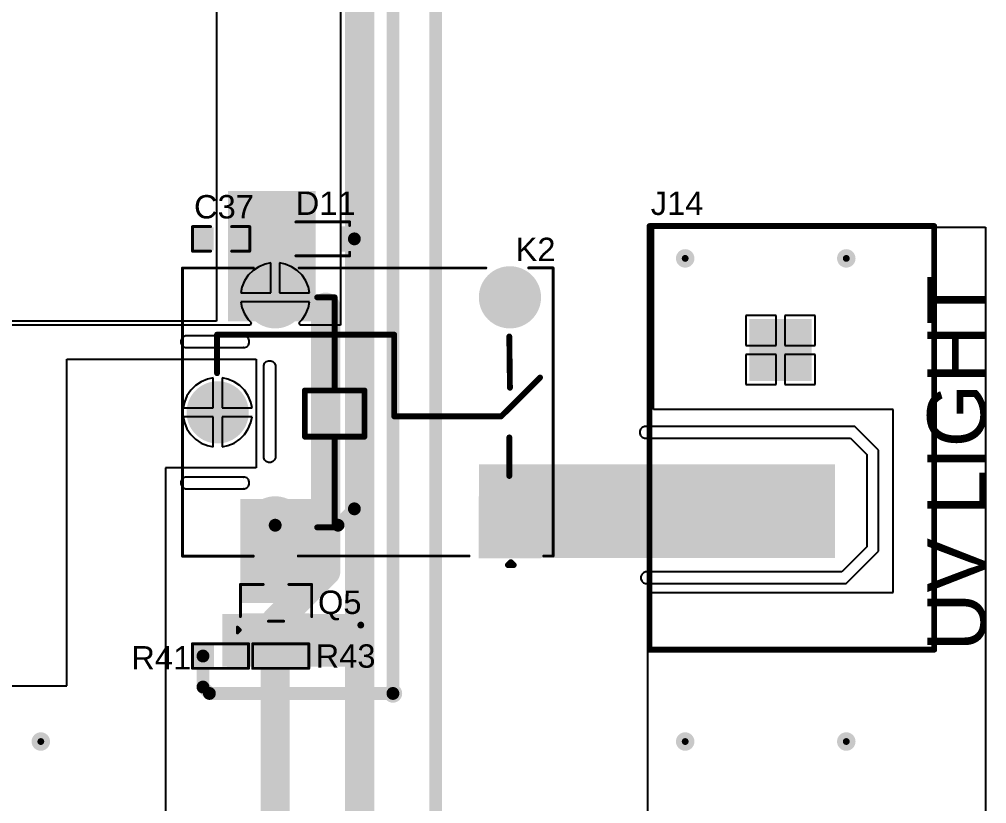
# Model space of a CAD drawing. Header units: millimetres. Extents: x -3 to 175, y -4 to 177.
# Drawn here: x 132.94 to 174.97, y 30.82 to 64.91 of the extents above; entities that cross this region are included whole.
import ezdxf

# ---------------------------------------------------------------- set-up
doc = ezdxf.new("R2010")
doc.units = ezdxf.units.MM
for name, color, linetype in [('BottomLayer', 5, 'Continuous'), ('BottomSolder', 6, 'Continuous'), ('MultiLayer', 9, 'Continuous'), ('PadHoleLayer', 156, 'Continuous'), ('TopLayer', 1, 'Continuous'), ('TopOverlay', 2, 'Continuous'), ('TopPaste', 8, 'Continuous'), ('TopSolder', 216, 'Continuous'), ('ViaHoleLayer', 16, 'Continuous')]:
    doc.layers.add(name, color=color, linetype=linetype)
doc.styles.add('Arial', font='', dxfattribs={"height": 0.2})
doc.styles.get('Arial').set_extended_font_data('Arial')

# ---------------------------------------------------------------- blocks, each defined once
blk = doc.blocks.new('R___0603_10')
at = {"layer": 'TopLayer'}
for points in [[(-0.381, 0.4445), (-0.381, -0.4445), (-1.143, -0.4445), (-1.143, 0.4445)], [(1.143, 0.4445), (1.143, -0.4445), (0.381, -0.4445), (0.381, 0.4445)]]:
    blk.add_hatch(color=1, dxfattribs=at).paths.add_polyline_path(points)
at = {"layer": 'TopPaste'}
for points in [[(-0.381, 0.4445), (-0.381, -0.4445), (-1.143, -0.4445), (-1.143, 0.4445)], [(1.143, 0.4445), (1.143, -0.4445), (0.381, -0.4445), (0.381, 0.4445)]]:
    blk.add_hatch(color=8, dxfattribs=at).paths.add_polyline_path(points)
at = {"layer": 'TopSolder'}
for points in [[(-0.2794, 0.5461), (-0.2794, -0.5461), (-1.2446, -0.5461), (-1.2446, 0.5461)], [(1.2446, 0.5461), (1.2446, -0.5461), (0.2794, -0.5461), (0.2794, 0.5461)]]:
    blk.add_hatch(color=216, dxfattribs=at).paths.add_polyline_path(points)
at = {"layer": 'TopOverlay', "const_width": 0.127}
for points in [[(-1.2192, 0.5334), (1.2192, 0.5334)], [(-1.2192, -0.5334), (-1.2192, 0.5334)], [(1.2192, -0.5334), (1.2192, 0.5334)], [(-1.2192, -0.5334), (1.2192, -0.5334)]]:
    blk.add_lwpolyline(points, dxfattribs=at)
at = {"layer": 'TopOverlay', "const_width": 0.0635}
for points in [[(-1.25095, 0.5334, 1), (-1.18745, 0.5334, 1)], [(-1.25095, 0.5334, 1), (-1.18745, 0.5334, 1)], [(1.18745, 0.5334, 1), (1.25095, 0.5334, 1)], [(1.18745, 0.5334, 1), (1.25095, 0.5334, 1)], [(-1.25095, -0.5334, 1), (-1.18745, -0.5334, 1)], [(-1.25095, -0.5334, 1), (-1.18745, -0.5334, 1)], [(1.18745, -0.5334, 1), (1.25095, -0.5334, 1)], [(1.18745, -0.5334, 1), (1.25095, -0.5334, 1)]]:
    blk.add_lwpolyline(points, format="xyb", close=True, dxfattribs=at)
blk = doc.blocks.new('R___0603_20')
at = {"layer": 'TopLayer'}
for points in [[(-0.381, 0.4445), (-0.381, -0.4445), (-1.143, -0.4445), (-1.143, 0.4445)], [(1.143, 0.4445), (1.143, -0.4445), (0.381, -0.4445), (0.381, 0.4445)]]:
    blk.add_hatch(color=1, dxfattribs=at).paths.add_polyline_path(points)
at = {"layer": 'TopPaste'}
for points in [[(-0.381, 0.4445), (-0.381, -0.4445), (-1.143, -0.4445), (-1.143, 0.4445)], [(1.143, 0.4445), (1.143, -0.4445), (0.381, -0.4445), (0.381, 0.4445)]]:
    blk.add_hatch(color=8, dxfattribs=at).paths.add_polyline_path(points)
at = {"layer": 'TopSolder'}
for points in [[(-0.2794, 0.5461), (-0.2794, -0.5461), (-1.2446, -0.5461), (-1.2446, 0.5461)], [(1.2446, 0.5461), (1.2446, -0.5461), (0.2794, -0.5461), (0.2794, 0.5461)]]:
    blk.add_hatch(color=216, dxfattribs=at).paths.add_polyline_path(points)
at = {"layer": 'TopOverlay', "const_width": 0.127}
for points in [[(1.2192, 0.5334), (-1.2192, 0.5334)], [(-1.2192, 0.5334), (-1.2192, -0.5334)], [(1.2192, 0.5334), (1.2192, -0.5334)], [(1.2192, -0.5334), (-1.2192, -0.5334)]]:
    blk.add_lwpolyline(points, dxfattribs=at)
at = {"layer": 'TopOverlay', "const_width": 0.0635}
for points in [[(-1.25095, 0.5334, 1), (-1.18745, 0.5334, 1)], [(-1.25095, 0.5334, 1), (-1.18745, 0.5334, 1)], [(1.18745, 0.5334, 1), (1.25095, 0.5334, 1)], [(1.18745, 0.5334, 1), (1.25095, 0.5334, 1)], [(-1.25095, -0.5334, 1), (-1.18745, -0.5334, 1)], [(-1.25095, -0.5334, 1), (-1.18745, -0.5334, 1)], [(1.18745, -0.5334, 1), (1.25095, -0.5334, 1)], [(1.18745, -0.5334, 1), (1.25095, -0.5334, 1)]]:
    blk.add_lwpolyline(points, format="xyb", close=True, dxfattribs=at)
blk = doc.blocks.new('SOT_23_90')
at = {"layer": 'TopLayer'}
for points in [[(-0.41, 1.46), (0.41, 1.46), (0.41, 0.54), (-0.41, 0.54)], [(-1.36, -0.54), (-0.54, -0.54), (-0.54, -1.46), (-1.36, -1.46)], [(0.54, -0.54), (1.36, -0.54), (1.36, -1.46), (0.54, -1.46)]]:
    blk.add_hatch(color=1, dxfattribs=at).paths.add_polyline_path(points)
at = {"layer": 'TopPaste'}
for points in [[(-0.41, 1.46), (0.41, 1.46), (0.41, 0.54), (-0.41, 0.54)], [(-1.36, -0.54), (-0.54, -0.54), (-0.54, -1.46), (-1.36, -1.46)], [(0.54, -0.54), (1.36, -0.54), (1.36, -1.46), (0.54, -1.46)]]:
    blk.add_hatch(color=8, dxfattribs=at).paths.add_polyline_path(points)
at = {"layer": 'TopSolder'}
for points in [[(-0.512, 1.562), (0.512, 1.562), (0.512, 0.438), (-0.512, 0.438)], [(-1.462, -0.438), (-0.438, -0.438), (-0.438, -1.562), (-1.462, -1.562)], [(0.438, -0.438), (1.462, -0.438), (1.462, -1.562), (0.438, -1.562)]]:
    blk.add_hatch(color=216, dxfattribs=at).paths.add_polyline_path(points)
at = {"layer": 'TopOverlay', "const_width": 0.127}
for points in [[(-1.549, 0.813), (-0.559, 0.813)], [(-1.549, -0.584), (-1.549, 0.813)], [(0.559, 0.813), (1.549, 0.813)], [(1.549, -0.584), (1.549, 0.813)], [(-0.33, -0.787), (0.33, -0.787)], [(-1.676, -1.295), (-1.676, -1.041)], [(-1.676, -1.041), (-1.549, -1.168)], [(-1.676, -1.295), (-1.549, -1.168)]]:
    blk.add_lwpolyline(points, dxfattribs=at)
at = {"layer": 'TopOverlay', "const_width": 0.0635}
for points in [[(-1.581, 0.813, 1), (-1.518, 0.813, 1)], [(-1.581, 0.813, 1), (-1.518, 0.813, 1)], [(-0.591, 0.813, 1), (-0.527, 0.813, 1)], [(0.527, 0.813, 1), (0.591, 0.813, 1)], [(1.518, 0.813, 1), (1.581, 0.813, 1)], [(1.518, 0.813, 1), (1.581, 0.813, 1)], [(-1.581, -0.584, 1), (-1.518, -0.584, 1)], [(-0.362, -0.787, 1), (-0.298, -0.787, 1)], [(0.298, -0.787, 1), (0.362, -0.787, 1)], [(1.518, -0.584, 1), (1.581, -0.584, 1)], [(-1.708, -1.041, 1), (-1.645, -1.041, 1)], [(-1.708, -1.041, 1), (-1.645, -1.041, 1)], [(-1.708, -1.295, 1), (-1.645, -1.295, 1)], [(-1.708, -1.295, 1), (-1.645, -1.295, 1)], [(-1.581, -1.168, 1), (-1.518, -1.168, 1)], [(-1.581, -1.168, 1), (-1.518, -1.168, 1)]]:
    blk.add_lwpolyline(points, format="xyb", close=True, dxfattribs=at)
blk = doc.blocks.new('SRA_05VDC_CL_100')
at = {"layer": 'BottomLayer'}
h = blk.add_hatch(color=5, dxfattribs=at)
edge = h.paths.add_edge_path()
edge.add_arc((-10.2, 10), 1.25, 0, 360)
h = blk.add_hatch(color=5, dxfattribs=at)
edge = h.paths.add_edge_path()
edge.add_arc((0, 10), 1.25, 0, 360)
h = blk.add_hatch(color=5, dxfattribs=at)
edge = h.paths.add_edge_path()
edge.add_arc((-12.7, 5), 1.25, 0, 360)
h = blk.add_hatch(color=5, dxfattribs=at)
edge = h.paths.add_edge_path()
edge.add_arc((-10.2, 0), 1.25, 0, 360)
blk.add_hatch(color=5, dxfattribs=at).paths.add_polyline_path([(-1.25, 1.25), (1.25, 1.25), (1.25, -1.25), (-1.25, -1.25)])
at = {"layer": 'BottomSolder'}
h = blk.add_hatch(color=6, dxfattribs=at)
edge = h.paths.add_edge_path()
edge.add_arc((-10.2, 10), 1.352, 0, 360)
h = blk.add_hatch(color=6, dxfattribs=at)
edge = h.paths.add_edge_path()
edge.add_arc((0, 10), 1.352, 0, 360)
h = blk.add_hatch(color=6, dxfattribs=at)
edge = h.paths.add_edge_path()
edge.add_arc((-12.7, 5), 1.352, 0, 360)
h = blk.add_hatch(color=6, dxfattribs=at)
edge = h.paths.add_edge_path()
edge.add_arc((-10.2, 0), 1.352, 0, 360)
blk.add_hatch(color=6, dxfattribs=at).paths.add_polyline_path([(-1.352, 1.352), (1.352, 1.352), (1.352, -1.352), (-1.352, -1.352)])
at = {"layer": 'MultiLayer'}
h = blk.add_hatch(color=9, dxfattribs=at)
edge = h.paths.add_edge_path()
edge.add_arc((-10.2, 10), 1.25, 0, 360)
h = blk.add_hatch(color=9, dxfattribs=at)
edge = h.paths.add_edge_path()
edge.add_arc((0, 10), 1.25, 0, 360)
h = blk.add_hatch(color=9, dxfattribs=at)
edge = h.paths.add_edge_path()
edge.add_arc((-12.7, 5), 1.25, 0, 360)
h = blk.add_hatch(color=9, dxfattribs=at)
edge = h.paths.add_edge_path()
edge.add_arc((-10.2, 0), 1.25, 0, 360)
blk.add_hatch(color=9, dxfattribs=at).paths.add_polyline_path([(-1.25, 1.25), (1.25, 1.25), (1.25, -1.25), (-1.25, -1.25)])
at = {"layer": 'PadHoleLayer'}
h = blk.add_hatch(color=156, dxfattribs=at)
edge = h.paths.add_edge_path()
edge.add_arc((-10.2, 10), 0.8, 0, 360)
h = blk.add_hatch(color=156, dxfattribs=at)
edge = h.paths.add_edge_path()
edge.add_arc((0, 10), 0.8, 0, 360)
h = blk.add_hatch(color=156, dxfattribs=at)
edge = h.paths.add_edge_path()
edge.add_arc((-12.7, 5), 0.8, 0, 360)
h = blk.add_hatch(color=156, dxfattribs=at)
edge = h.paths.add_edge_path()
edge.add_arc((-10.2, 0), 0.8, 0, 360)
h = blk.add_hatch(color=156, dxfattribs=at)
edge = h.paths.add_edge_path()
edge.add_arc((0, 0), 0.8, 0, 360)
at = {"layer": 'TopLayer'}
h = blk.add_hatch(color=1, dxfattribs=at)
edge = h.paths.add_edge_path()
edge.add_arc((-10.2, 10), 1.25, 0, 360)
h = blk.add_hatch(color=1, dxfattribs=at)
edge = h.paths.add_edge_path()
edge.add_arc((0, 10), 1.25, 0, 360)
h = blk.add_hatch(color=1, dxfattribs=at)
edge = h.paths.add_edge_path()
edge.add_arc((-12.7, 5), 1.25, 0, 360)
h = blk.add_hatch(color=1, dxfattribs=at)
edge = h.paths.add_edge_path()
edge.add_arc((-10.2, 0), 1.25, 0, 360)
blk.add_hatch(color=1, dxfattribs=at).paths.add_polyline_path([(-1.25, 1.25), (1.25, 1.25), (1.25, -1.25), (-1.25, -1.25)])
at = {"layer": 'TopOverlay'}
blk.add_hatch(color=2, dxfattribs=at).paths.add_polyline_path([(1.264, 1.376), (1.264, 2.011), (-1.225, 2.011), (-1.225, 1.376)])
at = {"layer": 'TopSolder'}
h = blk.add_hatch(color=216, dxfattribs=at)
edge = h.paths.add_edge_path()
edge.add_arc((-10.2, 10), 1.352, 0, 360)
h = blk.add_hatch(color=216, dxfattribs=at)
edge = h.paths.add_edge_path()
edge.add_arc((0, 10), 1.352, 0, 360)
h = blk.add_hatch(color=216, dxfattribs=at)
edge = h.paths.add_edge_path()
edge.add_arc((-12.7, 5), 1.352, 0, 360)
h = blk.add_hatch(color=216, dxfattribs=at)
edge = h.paths.add_edge_path()
edge.add_arc((-10.2, 0), 1.352, 0, 360)
blk.add_hatch(color=216, dxfattribs=at).paths.add_polyline_path([(-1.352, 1.352), (1.352, 1.352), (1.352, -1.352), (-1.352, -1.352)])
at = {"layer": 'TopOverlay'}
for points, const_width in [([(-14.227, -1.251), (-14.227, 11.276)], 0.127), ([(-14.227, 11.276), (-11.148, 11.276)], 0.127), ([(-9.157, 11.276), (-1.05, 11.276)], 0.127), ([(0.813, 11.278), (1.875, 11.278)], 0.127), ([(1.875, -1.245), (1.875, 11.278)], 0.127), ([(-8.378, 10), (-7.616, 10)], 0.254), ([(-7.616, 5.949), (-7.616, 10)], 0.254), ([(-12.728, 6.702), (-12.728, 8.378)], 0.254), ([(-12.728, 8.378), (-5.029, 8.378)], 0.254), ([(-5.029, 4.826), (-5.029, 8.378)], 0.254), ([(-0.028, 8.298), (0, 6.071)], 0.254), ([(-0.381, 4.826), (1.308, 6.515)], 0.254), ([(-8.911, 5.949), (-7.616, 5.949)], 0.254), ([(-8.911, 3.943), (-8.911, 5.949)], 0.254), ([(-7.616, 5.949), (-6.321, 5.949)], 0.254), ([(-6.321, 3.943), (-6.321, 5.949)], 0.254), ([(-5.029, 4.826), (-0.381, 4.826)], 0.254), ([(-8.911, 3.943), (-7.616, 3.943)], 0.254), ([(-7.616, 0), (-7.616, 3.943)], 0.254), ([(-7.616, 3.943), (-6.321, 3.943)], 0.254), ([(-0.028, 2.235), (-0.028, 3.912)], 0.254), ([(-8.378, 0), (-7.616, 0)], 0.254), ([(-14.227, -1.251), (-11.148, -1.251)], 0.127), ([(-9.195, -1.245), (-1.778, -1.245)], 0.127), ([(1.473, -1.245), (1.875, -1.245)], 0.127), ([(-0.089, -1.638), (0.038, -1.511)], 0.254), ([(-0.089, -1.638), (0.165, -1.638)], 0.254), ([(0.038, -1.511), (0.165, -1.638)], 0.254)]:
    blk.add_lwpolyline(points, dxfattribs=dict(at, const_width=const_width))
for points, const_width in [([(-14.259, 11.276, 1), (-14.195, 11.276, 1)], 0.0635), ([(-14.259, 11.276, 1), (-14.195, 11.276, 1)], 0.0635), ([(-11.18, 11.276, 1), (-11.117, 11.276, 1)], 0.0635), ([(-9.189, 11.276, 1), (-9.125, 11.276, 1)], 0.0635), ([(-1.082, 11.276, 1), (-1.018, 11.276, 1)], 0.0635), ([(0.781, 11.278, 1), (0.845, 11.278, 1)], 0.0635), ([(1.843, 11.278, 1), (1.906, 11.278, 1)], 0.0635), ([(1.843, 11.278, 1), (1.906, 11.278, 1)], 0.0635), ([(-8.441, 10, 1), (-8.314, 10, 1)], 0.127), ([(-7.679, 10, 1), (-7.552, 10, 1)], 0.127), ([(-7.679, 10, 1), (-7.552, 10, 1)], 0.127), ([(-12.791, 8.378, 1), (-12.664, 8.378, 1)], 0.127), ([(-12.791, 8.378, 1), (-12.664, 8.378, 1)], 0.127), ([(-5.093, 8.378, 1), (-4.966, 8.378, 1)], 0.127), ([(-5.093, 8.378, 1), (-4.966, 8.378, 1)], 0.127), ([(-0.091, 8.298, 1), (0.036, 8.298, 1)], 0.127), ([(-12.791, 6.702, 1), (-12.664, 6.702, 1)], 0.127), ([(1.245, 6.515, 1), (1.372, 6.515, 1)], 0.127), ([(-8.975, 5.949, 1), (-8.848, 5.949, 1)], 0.127), ([(-8.975, 5.949, 1), (-8.848, 5.949, 1)], 0.127), ([(-7.679, 5.949, 1), (-7.552, 5.949, 1)], 0.127), ([(-7.679, 5.949, 1), (-7.552, 5.949, 1)], 0.127), ([(-7.679, 5.949, 1), (-7.552, 5.949, 1)], 0.127), ([(-6.384, 5.949, 1), (-6.257, 5.949, 1)], 0.127), ([(-6.384, 5.949, 1), (-6.257, 5.949, 1)], 0.127), ([(-0.064, 6.071, 1), (0.064, 6.071, 1)], 0.127), ([(-5.093, 4.826, 1), (-4.966, 4.826, 1)], 0.127), ([(-5.093, 4.826, 1), (-4.966, 4.826, 1)], 0.127), ([(-0.445, 4.826, 1), (-0.318, 4.826, 1)], 0.127), ([(-0.445, 4.826, 1), (-0.318, 4.826, 1)], 0.127), ([(-8.975, 3.943, 1), (-8.848, 3.943, 1)], 0.127), ([(-8.975, 3.943, 1), (-8.848, 3.943, 1)], 0.127), ([(-7.679, 3.943, 1), (-7.552, 3.943, 1)], 0.127), ([(-7.679, 3.943, 1), (-7.552, 3.943, 1)], 0.127), ([(-7.679, 3.943, 1), (-7.552, 3.943, 1)], 0.127), ([(-6.384, 3.943, 1), (-6.257, 3.943, 1)], 0.127), ([(-6.384, 3.943, 1), (-6.257, 3.943, 1)], 0.127), ([(-0.091, 3.912, 1), (0.036, 3.912, 1)], 0.127), ([(-0.091, 2.235, 1), (0.036, 2.235, 1)], 0.127), ([(-8.441, 0, 1), (-8.314, 0, 1)], 0.127), ([(-7.679, 0, 1), (-7.552, 0, 1)], 0.127), ([(-7.679, 0, 1), (-7.552, 0, 1)], 0.127), ([(-14.259, -1.251, 1), (-14.195, -1.251, 1)], 0.0635), ([(-14.259, -1.251, 1), (-14.195, -1.251, 1)], 0.0635), ([(-11.18, -1.251, 1), (-11.117, -1.251, 1)], 0.0635), ([(-9.227, -1.245, 1), (-9.163, -1.245, 1)], 0.0635), ([(-1.81, -1.245, 1), (-1.746, -1.245, 1)], 0.0635), ([(1.441, -1.245, 1), (1.505, -1.245, 1)], 0.0635), ([(1.843, -1.245, 1), (1.906, -1.245, 1)], 0.0635), ([(1.843, -1.245, 1), (1.906, -1.245, 1)], 0.0635), ([(-0.152, -1.638, 1), (-0.025, -1.638, 1)], 0.127), ([(-0.152, -1.638, 1), (-0.025, -1.638, 1)], 0.127), ([(-0.025, -1.511, 1), (0.102, -1.511, 1)], 0.127), ([(-0.025, -1.511, 1), (0.102, -1.511, 1)], 0.127), ([(0.102, -1.638, 1), (0.229, -1.638, 1)], 0.127), ([(0.102, -1.638, 1), (0.229, -1.638, 1)], 0.127)]:
    blk.add_lwpolyline(points, format="xyb", close=True, dxfattribs=dict(at, const_width=const_width))
blk = doc.blocks.new('KF28C_7_62_2P_107')
at = {"layer": 'BottomLayer'}
blk.add_hatch(color=5, dxfattribs=at).paths.add_polyline_path([(-5.06, 1.25), (-2.56, 1.25), (-2.56, -1.25), (-5.06, -1.25)])
h = blk.add_hatch(color=5, dxfattribs=at)
edge = h.paths.add_edge_path()
edge.add_arc((3.81, 0), 1.25, 0, 360)
at = {"layer": 'BottomSolder'}
blk.add_hatch(color=6, dxfattribs=at).paths.add_polyline_path([(-5.162, 1.352), (-2.458, 1.352), (-2.458, -1.352), (-5.162, -1.352)])
h = blk.add_hatch(color=6, dxfattribs=at)
edge = h.paths.add_edge_path()
edge.add_arc((3.81, 0), 1.352, 0, 360)
at = {"layer": 'MultiLayer'}
blk.add_hatch(color=9, dxfattribs=at).paths.add_polyline_path([(-5.06, 1.25), (-2.56, 1.25), (-2.56, -1.25), (-5.06, -1.25)])
h = blk.add_hatch(color=9, dxfattribs=at)
edge = h.paths.add_edge_path()
edge.add_arc((3.81, 0), 1.25, 0, 360)
at = {"layer": 'PadHoleLayer'}
h = blk.add_hatch(color=156, dxfattribs=at)
edge = h.paths.add_edge_path()
edge.add_arc((-3.81, 0), 0.8, 0, 360)
h = blk.add_hatch(color=156, dxfattribs=at)
edge = h.paths.add_edge_path()
edge.add_arc((3.81, 0), 0.8, 0, 360)
at = {"layer": 'TopLayer'}
blk.add_hatch(color=1, dxfattribs=at).paths.add_polyline_path([(-5.06, 1.25), (-2.56, 1.25), (-2.56, -1.25), (-5.06, -1.25)])
h = blk.add_hatch(color=1, dxfattribs=at)
edge = h.paths.add_edge_path()
edge.add_arc((3.81, 0), 1.25, 0, 360)
at = {"layer": 'TopSolder'}
blk.add_hatch(color=216, dxfattribs=at).paths.add_polyline_path([(-5.162, 1.352), (-2.458, 1.352), (-2.458, -1.352), (-5.162, -1.352)])
h = blk.add_hatch(color=216, dxfattribs=at)
edge = h.paths.add_edge_path()
edge.add_arc((3.81, 0), 1.352, 0, 360)
at = {"layer": 'TopOverlay', "const_width": 0.254}
for points in [[(-9.195, -5.69), (-9.195, 6.68)], [(9.22, 6.68), (-9.195, 6.68)], [(9.22, -5.69), (9.22, 6.68)], [(9.22, -5.69), (-9.195, -5.69)]]:
    blk.add_lwpolyline(points, dxfattribs=at)
at = {"layer": 'TopOverlay', "const_width": 0.127}
for points in [[(-9.258, 6.68, 1), (-9.131, 6.68, 1)], [(-9.258, 6.68, 1), (-9.131, 6.68, 1)], [(9.157, 6.68, 1), (9.284, 6.68, 1)], [(9.157, 6.68, 1), (9.284, 6.68, 1)], [(-9.258, -5.69, 1), (-9.131, -5.69, 1)], [(-9.258, -5.69, 1), (-9.131, -5.69, 1)], [(9.157, -5.69, 1), (9.284, -5.69, 1)], [(9.157, -5.69, 1), (9.284, -5.69, 1)]]:
    blk.add_lwpolyline(points, format="xyb", close=True, dxfattribs=at)
blk = doc.blocks.new('SOD_123_125')
at = {"layer": 'TopLayer'}
for points in [[(-1.1, 0.45), (-1.1, -0.45), (-2.05, -0.45), (-2.05, 0.45)], [(2.05, 0.45), (2.05, -0.45), (1.1, -0.45), (1.1, 0.45)]]:
    blk.add_hatch(color=1, dxfattribs=at).paths.add_polyline_path(points)
at = {"layer": 'TopOverlay'}
for points in [[(0.965, 0.508), (2.819, 0.508), (2.819, 0.8), (0.965, 0.8)], [(2.12, -0.787), (2.819, -0.787), (2.819, 0.787), (2.12, 0.787)], [(0.965, -0.8), (2.819, -0.8), (2.819, -0.508), (0.965, -0.508)]]:
    blk.add_hatch(color=2, dxfattribs=at).paths.add_polyline_path(points)
at = {"layer": 'TopPaste'}
for points in [[(-1.1, 0.45), (-1.1, -0.45), (-2.05, -0.45), (-2.05, 0.45)], [(2.05, 0.45), (2.05, -0.45), (1.1, -0.45), (1.1, 0.45)]]:
    blk.add_hatch(color=8, dxfattribs=at).paths.add_polyline_path(points)
at = {"layer": 'TopSolder'}
for points in [[(-0.998, 0.552), (-0.998, -0.552), (-2.152, -0.552), (-2.152, 0.552)], [(2.152, 0.552), (2.152, -0.552), (0.998, -0.552), (0.998, 0.552)]]:
    blk.add_hatch(color=216, dxfattribs=at).paths.add_polyline_path(points)
at = {"layer": 'TopOverlay', "const_width": 0.127}
for points in [[(0.965, 0.737), (-1.372, 0.737)], [(-1.372, 0.737), (-1.372, 0.584)], [(-1.372, -0.584), (-1.372, -0.737)], [(0.965, -0.737), (-1.372, -0.737)]]:
    blk.add_lwpolyline(points, dxfattribs=at)
at = {"layer": 'TopOverlay', "const_width": 0.0635}
for points in [[(-1.403, 0.737, 1), (-1.34, 0.737, 1)], [(-1.403, 0.737, 1), (-1.34, 0.737, 1)], [(-1.403, 0.584, 1), (-1.34, 0.584, 1)], [(0.933, 0.737, 1), (0.997, 0.737, 1)], [(-1.403, -0.584, 1), (-1.34, -0.584, 1)], [(-1.403, -0.737, 1), (-1.34, -0.737, 1)], [(-1.403, -0.737, 1), (-1.34, -0.737, 1)], [(0.933, -0.737, 1), (0.997, -0.737, 1)]]:
    blk.add_lwpolyline(points, format="xyb", close=True, dxfattribs=at)
blk = doc.blocks.new('C___0603_138')
at = {"layer": 'TopLayer'}
for points in [[(-0.381, 0.445), (-0.381, -0.445), (-1.143, -0.445), (-1.143, 0.445)], [(1.143, 0.445), (1.143, -0.445), (0.381, -0.445), (0.381, 0.445)]]:
    blk.add_hatch(color=1, dxfattribs=at).paths.add_polyline_path(points)
at = {"layer": 'TopPaste'}
for points in [[(-0.381, 0.445), (-0.381, -0.445), (-1.143, -0.445), (-1.143, 0.445)], [(1.143, 0.445), (1.143, -0.445), (0.381, -0.445), (0.381, 0.445)]]:
    blk.add_hatch(color=8, dxfattribs=at).paths.add_polyline_path(points)
at = {"layer": 'TopSolder'}
for points in [[(-0.321, 0.504), (-0.321, -0.504), (-1.203, -0.504), (-1.203, 0.504)], [(1.203, 0.504), (1.203, -0.504), (0.321, -0.504), (0.321, 0.504)]]:
    blk.add_hatch(color=216, dxfattribs=at).paths.add_polyline_path(points)
at = {"layer": 'TopOverlay', "const_width": 0.127}
for points in [[(-1.245, 0.533), (-1.245, -0.533)], [(-0.457, 0.533), (-1.245, 0.533)], [(1.245, 0.533), (0.457, 0.533)], [(1.245, 0.533), (1.245, -0.533)], [(-0.457, -0.533), (-1.245, -0.533)], [(1.245, -0.533), (0.457, -0.533)]]:
    blk.add_lwpolyline(points, dxfattribs=at)
at = {"layer": 'TopOverlay', "const_width": 0.0635}
for points in [[(-1.276, 0.533, 1), (-1.213, 0.533, 1)], [(-1.276, 0.533, 1), (-1.213, 0.533, 1)], [(-0.489, 0.533, 1), (-0.425, 0.533, 1)], [(0.425, 0.533, 1), (0.489, 0.533, 1)], [(1.213, 0.533, 1), (1.276, 0.533, 1)], [(1.213, 0.533, 1), (1.276, 0.533, 1)], [(-1.276, -0.533, 1), (-1.213, -0.533, 1)], [(-1.276, -0.533, 1), (-1.213, -0.533, 1)], [(-0.489, -0.533, 1), (-0.425, -0.533, 1)], [(0.425, -0.533, 1), (0.489, -0.533, 1)], [(1.213, -0.533, 1), (1.276, -0.533, 1)], [(1.213, -0.533, 1), (1.276, -0.533, 1)]]:
    blk.add_lwpolyline(points, format="xyb", close=True, dxfattribs=at)

msp = doc.modelspace()

# ---------------------------------------------------------------- hatches: boundary and pattern name
at = {"layer": 'BottomLayer'}
h = msp.add_hatch(color=5, dxfattribs=at)
edge = h.paths.add_edge_path()
edge.add_arc((161.873, 54.521), 0.3, 0, 360)
h = msp.add_hatch(color=5, dxfattribs=at)
edge = h.paths.add_edge_path()
edge.add_arc((168.873, 54.521), 0.3, 0, 360)
h = msp.add_hatch(color=5, dxfattribs=at)
edge = h.paths.add_edge_path()
edge.add_arc((147.777, 38.583), 0.3, 0, 360)
h = msp.add_hatch(color=5, dxfattribs=at)
edge = h.paths.add_edge_path()
edge.add_arc((149.174, 35.611), 0.3, 0, 360)
h = msp.add_hatch(color=5, dxfattribs=at)
edge = h.paths.add_edge_path()
edge.add_arc((133.873, 33.521), 0.3, 0, 360)
h = msp.add_hatch(color=5, dxfattribs=at)
edge = h.paths.add_edge_path()
edge.add_arc((161.873, 33.521), 0.3, 0, 360)
h = msp.add_hatch(color=5, dxfattribs=at)
edge = h.paths.add_edge_path()
edge.add_arc((168.873, 33.521), 0.3, 0, 360)
at = {"layer": 'BottomSolder'}
h = msp.add_hatch(color=6, dxfattribs=at)
edge = h.paths.add_edge_path()
edge.add_arc((161.873, 54.521), 0.402, 0, 360)
h = msp.add_hatch(color=6, dxfattribs=at)
edge = h.paths.add_edge_path()
edge.add_arc((168.873, 54.521), 0.402, 0, 360)
h = msp.add_hatch(color=6, dxfattribs=at)
edge = h.paths.add_edge_path()
edge.add_arc((147.777, 38.583), 0.402, 0, 360)
h = msp.add_hatch(color=6, dxfattribs=at)
edge = h.paths.add_edge_path()
edge.add_arc((149.174, 35.611), 0.402, 0, 360)
h = msp.add_hatch(color=6, dxfattribs=at)
edge = h.paths.add_edge_path()
edge.add_arc((133.873, 33.521), 0.402, 0, 360)
h = msp.add_hatch(color=6, dxfattribs=at)
edge = h.paths.add_edge_path()
edge.add_arc((161.873, 33.521), 0.402, 0, 360)
h = msp.add_hatch(color=6, dxfattribs=at)
edge = h.paths.add_edge_path()
edge.add_arc((168.873, 33.521), 0.402, 0, 360)
at = {"layer": 'TopLayer'}
for points in [[(142.006, 51.791), (145.816, 51.791), (145.816, 57.453), (142.006, 57.453)], [(152.908, 41.504), (168.377, 41.504), (168.377, 45.572), (152.908, 45.572)], [(145.669, 44.069), (142.545, 44.069), (142.545, 39.536), (145.669, 39.536)], [(141.757, 36.779), (143.916, 36.779), (143.916, 39.065), (141.757, 39.065)], [(144.501, 36.779), (148.361, 36.779), (148.361, 39.065), (144.501, 39.065)]]:
    msp.add_hatch(color=1, dxfattribs=at).paths.add_polyline_path(points)
h = msp.add_hatch(color=1, dxfattribs=at)
edge = h.paths.add_edge_path()
edge.add_arc((161.873, 54.521), 0.3, 0, 360)
h = msp.add_hatch(color=1, dxfattribs=at)
edge = h.paths.add_edge_path()
edge.add_arc((168.873, 54.521), 0.3, 0, 360)
h = msp.add_hatch(color=1, dxfattribs=at)
edge = h.paths.add_edge_path()
edge.add_arc((147.777, 38.583), 0.3, 0, 360)
h = msp.add_hatch(color=1, dxfattribs=at)
edge = h.paths.add_edge_path()
edge.add_arc((149.174, 35.611), 0.3, 0, 360)
h = msp.add_hatch(color=1, dxfattribs=at)
edge = h.paths.add_edge_path()
edge.add_arc((133.873, 33.521), 0.3, 0, 360)
h = msp.add_hatch(color=1, dxfattribs=at)
edge = h.paths.add_edge_path()
edge.add_arc((161.873, 33.521), 0.3, 0, 360)
h = msp.add_hatch(color=1, dxfattribs=at)
edge = h.paths.add_edge_path()
edge.add_arc((168.873, 33.521), 0.3, 0, 360)
at = {"layer": 'TopSolder'}
h = msp.add_hatch(color=216, dxfattribs=at)
edge = h.paths.add_edge_path()
edge.add_arc((161.873, 54.521), 0.402, 0, 360)
h = msp.add_hatch(color=216, dxfattribs=at)
edge = h.paths.add_edge_path()
edge.add_arc((168.873, 54.521), 0.402, 0, 360)
h = msp.add_hatch(color=216, dxfattribs=at)
edge = h.paths.add_edge_path()
edge.add_arc((147.777, 38.583), 0.402, 0, 360)
h = msp.add_hatch(color=216, dxfattribs=at)
edge = h.paths.add_edge_path()
edge.add_arc((149.174, 35.611), 0.402, 0, 360)
h = msp.add_hatch(color=216, dxfattribs=at)
edge = h.paths.add_edge_path()
edge.add_arc((133.873, 33.521), 0.402, 0, 360)
h = msp.add_hatch(color=216, dxfattribs=at)
edge = h.paths.add_edge_path()
edge.add_arc((161.873, 33.521), 0.402, 0, 360)
h = msp.add_hatch(color=216, dxfattribs=at)
edge = h.paths.add_edge_path()
edge.add_arc((168.873, 33.521), 0.402, 0, 360)
at = {"layer": 'ViaHoleLayer'}
h = msp.add_hatch(color=16, dxfattribs=at)
edge = h.paths.add_edge_path()
edge.add_arc((161.873, 54.521), 0.15, 0, 360)
h = msp.add_hatch(color=16, dxfattribs=at)
edge = h.paths.add_edge_path()
edge.add_arc((168.873, 54.521), 0.15, 0, 360)
h = msp.add_hatch(color=16, dxfattribs=at)
edge = h.paths.add_edge_path()
edge.add_arc((147.777, 38.583), 0.15, 0, 360)
h = msp.add_hatch(color=16, dxfattribs=at)
edge = h.paths.add_edge_path()
edge.add_arc((149.174, 35.611), 0.15, 0, 360)
h = msp.add_hatch(color=16, dxfattribs=at)
edge = h.paths.add_edge_path()
edge.add_arc((133.873, 33.521), 0.15, 0, 360)
h = msp.add_hatch(color=16, dxfattribs=at)
edge = h.paths.add_edge_path()
edge.add_arc((161.873, 33.521), 0.15, 0, 360)
h = msp.add_hatch(color=16, dxfattribs=at)
edge = h.paths.add_edge_path()
edge.add_arc((168.873, 33.521), 0.15, 0, 360)

# ---------------------------------------------------------------- linework, layer by layer
at = {"layer": 'BottomLayer'}
for p, q in [((146.888, 65.456), (146.888, 51.613)), ((160.503, 47.955), (160.503, 55.88)), ((160.503, 55.88), (174.925, 55.88)), ((174.925, 55.88), (174.925, -3.272)), ((143.619, 54.275), (143.345, 54.161)), ((143.867, 54.324), (143.619, 54.275)), ((143.867, 53.019), (143.867, 54.324)), ((144.496, 54.275), (144.248, 54.324)), ((144.248, 54.324), (144.248, 53.019)), ((144.77, 54.161), (144.496, 54.275)), ((143.099, 53.997), (142.889, 53.787)), ((143.345, 54.161), (143.099, 53.997)), ((145.016, 53.997), (144.77, 54.161)), ((145.226, 53.787), (145.016, 53.997)), ((142.725, 53.541), (142.611, 53.267)), ((142.889, 53.787), (142.725, 53.541)), ((145.39, 53.541), (145.226, 53.787)), ((145.504, 53.267), (145.39, 53.541)), ((142.611, 53.267), (142.562, 53.019)), ((142.562, 53.019), (143.867, 53.019)), ((144.248, 53.019), (145.553, 53.019)), ((145.553, 53.019), (145.504, 53.267)), ((145.553, 52.638), (142.562, 52.638)), ((142.562, 52.638), (142.611, 52.39)), ((145.504, 52.39), (145.553, 52.638)), ((142.611, 52.39), (142.725, 52.116)), ((145.39, 52.116), (145.504, 52.39)), ((142.725, 52.116), (142.889, 51.87)), ((142.889, 51.87), (143.019, 51.74)), ((143.019, 51.74), (142.967, 51.613)), ((145.096, 51.74), (145.226, 51.87)), ((145.148, 51.613), (145.096, 51.74)), ((145.226, 51.87), (145.39, 52.116)), ((165.824, 52.046), (164.51, 52.046)), ((164.51, 52.046), (164.51, 50.732)), ((165.824, 50.732), (165.824, 52.046)), ((167.518, 52.046), (166.205, 52.046)), ((166.205, 52.046), (166.205, 50.732)), ((167.518, 50.732), (167.518, 52.046)), ((142.967, 51.613), (125.959, 51.613)), ((146.888, 51.613), (145.148, 51.613)), ((164.51, 50.732), (165.824, 50.732)), ((166.205, 50.732), (167.518, 50.732)), ((135.001, 35.941), (135.001, 50.14)), ((135.001, 50.14), (143.231, 50.14)), ((143.231, 50.14), (143.231, 45.415)), ((165.824, 50.351), (164.51, 50.351)), ((164.51, 50.351), (164.51, 49.038)), ((165.824, 49.038), (165.824, 50.351)), ((167.518, 50.351), (166.205, 50.351)), ((166.205, 50.351), (166.205, 49.038)), ((167.518, 49.038), (167.518, 50.351)), ((141.119, 49.275), (140.845, 49.161)), ((141.367, 49.324), (141.119, 49.275)), ((141.367, 48.019), (141.367, 49.324)), ((141.996, 49.275), (141.748, 49.324)), ((141.748, 49.324), (141.748, 48.019)), ((142.27, 49.161), (141.996, 49.275)), ((140.389, 48.787), (140.225, 48.541)), ((140.599, 48.997), (140.389, 48.787)), ((140.845, 49.161), (140.599, 48.997)), ((142.516, 48.997), (142.27, 49.161)), ((142.726, 48.787), (142.516, 48.997)), ((142.89, 48.541), (142.726, 48.787)), ((164.51, 49.038), (165.824, 49.038)), ((166.205, 49.038), (167.518, 49.038)), ((140.225, 48.541), (140.111, 48.267)), ((143.004, 48.267), (142.89, 48.541)), ((140.111, 48.267), (140.062, 48.019)), ((140.062, 48.019), (141.367, 48.019)), ((141.748, 48.019), (143.053, 48.019)), ((143.053, 48.019), (143.004, 48.267)), ((170.917, 47.955), (160.503, 47.955)), ((170.917, 40.005), (170.917, 47.955)), ((141.367, 47.638), (140.062, 47.638)), ((140.062, 47.638), (140.111, 47.39)), ((141.367, 46.333), (141.367, 47.638)), ((143.053, 47.638), (141.748, 47.638)), ((141.748, 47.638), (141.748, 46.333)), ((143.004, 47.39), (143.053, 47.638)), ((140.111, 47.39), (140.225, 47.116)), ((140.225, 47.116), (140.389, 46.87)), ((142.726, 46.87), (142.89, 47.116)), ((142.89, 47.116), (143.004, 47.39)), ((140.389, 46.87), (140.599, 46.66)), ((140.599, 46.66), (140.845, 46.496)), ((142.27, 46.496), (142.516, 46.66)), ((142.516, 46.66), (142.726, 46.87)), ((140.845, 46.496), (141.119, 46.382)), ((141.119, 46.382), (141.367, 46.333)), ((141.748, 46.333), (141.996, 46.382)), ((141.996, 46.382), (142.27, 46.496)), ((143.231, 45.415), (139.294, 45.415)), ((139.294, 45.415), (139.294, 18.44)), ((160.249, 16.002), (160.249, 40.005)), ((160.249, 40.005), (170.917, 40.005)), ((17.78, 35.941), (135.001, 35.941))]:
    msp.add_line(p, q, dxfattribs=at)
for points, const_width in [([(149.174, 35.611), (149.174, 122.047)], 0.559), ([(151.028, 121.626), (151.028, 6.259)], 0.559), ([(147.726, 69.037), (147.726, 38.583)], 1.27), ([(146.253, 40.907), (146.253, 52.4)], 1.27), ([(144.058, 38.711), (146.253, 40.907)], 1.27), ([(144.058, 21.227), (144.058, 38.711)], 1.27), ([(147.726, 36.347), (147.726, 38.583)], 1.27), ([(147.726, 36.347), (147.726, 27.051)], 1.27)]:
    msp.add_lwpolyline(points, dxfattribs=dict(at, const_width=const_width))
for points, const_width in [([(145.936, 52.4, 1), (146.571, 52.4, 1)], 0.635), ([(145.936, 40.907, 1), (146.571, 40.907, 1)], 0.635), ([(145.936, 40.907, 1), (146.571, 40.907, 1)], 0.635), ([(143.74, 38.711, 1), (144.375, 38.711, 1)], 0.635), ([(143.74, 38.711, 1), (144.375, 38.711, 1)], 0.635), ([(147.409, 38.583, 1), (148.044, 38.583, 1)], 0.635), ([(147.409, 38.583, 1), (148.044, 38.583, 1)], 0.635), ([(147.409, 36.347, 1), (148.044, 36.347, 1)], 0.635), ([(147.409, 36.347, 1), (148.044, 36.347, 1)], 0.635), ([(149.034, 35.611, 1), (149.314, 35.611, 1)], 0.279)]:
    msp.add_lwpolyline(points, format="xyb", close=True, dxfattribs=dict(at, const_width=const_width))
at = {"layer": 'MultiLayer'}
for p, q in [((139.995, 51.04), (139.956, 50.947)), ((139.956, 50.947), (139.956, 50.896)), ((139.956, 50.896), (139.956, 50.896)), ((139.956, 50.896), (139.956, 50.846)), ((140.066, 51.112), (139.995, 51.04)), ((140.16, 51.15), (140.066, 51.112)), ((140.21, 51.15), (140.16, 51.15)), ((142.696, 51.154), (140.21, 51.154)), ((140.21, 51.154), (140.21, 51.15)), ((142.68, 51.15), (142.696, 51.154)), ((142.73, 51.15), (142.68, 51.15)), ((142.68, 51.15), (142.68, 51.15)), ((142.823, 51.111), (142.73, 51.15)), ((142.894, 51.04), (142.823, 51.111)), ((142.933, 50.947), (142.894, 51.04)), ((142.933, 50.897), (142.933, 50.947)), ((142.933, 50.896), (142.933, 50.897)), ((142.933, 50.845), (142.933, 50.896)), ((142.933, 50.896), (142.933, 50.896)), ((139.956, 50.846), (139.995, 50.752)), ((139.995, 50.752), (140.066, 50.681)), ((140.066, 50.681), (140.16, 50.642)), ((140.16, 50.642), (140.21, 50.642)), ((140.21, 50.642), (140.21, 50.642)), ((140.21, 50.642), (142.696, 50.642)), ((142.696, 50.642), (142.68, 50.643)), ((142.68, 50.643), (142.73, 50.643)), ((142.73, 50.643), (142.823, 50.681)), ((142.823, 50.681), (142.894, 50.752)), ((142.894, 50.752), (142.933, 50.845)), ((143.598, 49.963), (143.669, 50.035)), ((143.669, 50.035), (143.763, 50.073)), ((143.763, 50.073), (143.813, 50.073)), ((143.813, 50.073), (143.864, 50.073)), ((143.864, 50.073), (143.957, 50.035)), ((143.957, 50.035), (144.029, 49.963)), ((143.559, 49.87), (143.598, 49.963)), ((143.559, 49.819), (143.559, 49.87)), ((143.559, 45.906), (143.559, 49.819)), ((144.029, 49.963), (144.067, 49.87)), ((144.067, 49.87), (144.067, 49.819)), ((144.067, 49.819), (144.067, 45.906)), ((144.067, 49.819), (144.067, 49.819)), ((159.938, 47.104), (159.899, 47.011)), ((160.009, 47.176), (159.938, 47.104)), ((160.103, 47.215), (160.009, 47.176)), ((160.153, 47.215), (160.103, 47.215)), ((169.248, 47.219), (160.153, 47.219)), ((160.153, 47.219), (160.153, 47.215)), ((170.277, 46.19), (169.248, 47.219)), ((159.899, 47.011), (159.899, 46.961)), ((159.899, 46.961), (159.899, 46.91)), ((159.899, 46.91), (159.938, 46.817)), ((159.938, 46.817), (160.009, 46.745)), ((160.009, 46.745), (160.103, 46.707)), ((160.103, 46.707), (160.153, 46.707)), ((160.153, 46.707), (160.153, 46.711)), ((160.153, 46.711), (169.056, 46.711)), ((160.153, 46.707), (160.153, 46.707)), ((169.056, 46.711), (169.769, 45.998)), ((143.559, 45.856), (143.559, 45.906)), ((143.559, 45.906), (143.559, 45.906)), ((143.598, 45.763), (143.559, 45.856)), ((144.067, 45.856), (144.029, 45.763)), ((144.067, 45.906), (144.067, 45.856)), ((169.769, 45.998), (169.769, 41.981)), ((170.277, 41.79), (170.277, 46.19)), ((143.669, 45.691), (143.598, 45.763)), ((143.763, 45.652), (143.669, 45.691)), ((143.813, 45.652), (143.763, 45.652)), ((143.864, 45.652), (143.813, 45.652)), ((143.957, 45.691), (143.864, 45.652)), ((144.029, 45.763), (143.957, 45.691)), ((140.066, 44.976), (139.995, 44.905)), ((140.16, 45.015), (140.066, 44.976)), ((140.21, 45.015), (140.16, 45.015)), ((142.696, 45.015), (140.21, 45.015)), ((142.68, 45.014), (142.696, 45.015)), ((142.73, 45.014), (142.68, 45.014)), ((142.68, 45.014), (142.68, 45.014)), ((142.823, 44.976), (142.73, 45.014)), ((142.894, 44.905), (142.823, 44.976)), ((139.995, 44.905), (139.956, 44.812)), ((139.956, 44.812), (139.956, 44.761)), ((139.956, 44.761), (139.956, 44.71)), ((139.956, 44.71), (139.995, 44.617)), ((139.995, 44.617), (140.066, 44.546)), ((142.823, 44.546), (142.894, 44.617)), ((142.933, 44.812), (142.894, 44.905)), ((142.894, 44.617), (142.933, 44.71)), ((142.933, 44.761), (142.933, 44.812)), ((142.933, 44.71), (142.933, 44.761)), ((142.933, 44.761), (142.933, 44.761)), ((142.933, 44.761), (142.933, 44.761)), ((140.066, 44.546), (140.16, 44.507)), ((140.16, 44.507), (140.21, 44.507)), ((140.21, 44.507), (140.21, 44.503)), ((140.21, 44.503), (142.696, 44.503)), ((142.696, 44.503), (142.68, 44.507)), ((142.68, 44.507), (142.73, 44.507)), ((142.73, 44.507), (142.823, 44.546)), ((169.769, 41.981), (168.681, 40.894)), ((169.902, 41.415), (170.277, 41.79)), ((168.873, 40.386), (169.902, 41.415)), ((159.989, 40.784), (159.95, 40.69)), ((160.06, 40.855), (159.989, 40.784)), ((160.153, 40.894), (160.06, 40.855)), ((160.204, 40.894), (160.153, 40.894)), ((168.681, 40.894), (160.204, 40.894)), ((159.95, 40.69), (159.95, 40.64)), ((159.95, 40.64), (159.95, 40.64)), ((159.95, 40.64), (159.95, 40.589)), ((159.95, 40.589), (159.989, 40.496)), ((159.989, 40.496), (160.06, 40.425)), ((160.06, 40.425), (160.153, 40.386)), ((160.153, 40.386), (160.204, 40.386)), ((160.204, 40.386), (160.204, 40.386)), ((160.204, 40.386), (168.873, 40.386))]:
    msp.add_line(p, q, dxfattribs=at)
at = {"layer": 'TopLayer'}
for p, q in [((141.503, 65.481), (141.503, 51.791)), ((160.503, 47.955), (160.503, 55.88)), ((160.503, 55.88), (174.925, 55.88)), ((174.925, 55.88), (174.925, -3.272)), ((141.503, 51.791), (126.191, 51.791)), ((165.824, 52.046), (164.51, 52.046)), ((164.51, 52.046), (164.51, 50.732)), ((165.824, 50.732), (165.824, 52.046)), ((167.518, 52.046), (166.205, 52.046)), ((166.205, 52.046), (166.205, 50.732)), ((167.518, 50.732), (167.518, 52.046)), ((164.51, 50.732), (165.824, 50.732)), ((166.205, 50.732), (167.518, 50.732)), ((135.001, 35.941), (135.001, 50.14)), ((135.001, 50.14), (143.231, 50.14)), ((143.231, 50.14), (143.231, 45.415)), ((165.824, 50.351), (164.51, 50.351)), ((164.51, 50.351), (164.51, 49.038)), ((165.824, 49.038), (165.824, 50.351)), ((167.518, 50.351), (166.205, 50.351)), ((166.205, 50.351), (166.205, 49.038)), ((167.518, 49.038), (167.518, 50.351)), ((141.119, 49.275), (140.845, 49.161)), ((141.367, 49.324), (141.119, 49.275)), ((141.367, 48.019), (141.367, 49.324)), ((141.996, 49.275), (141.748, 49.324)), ((141.748, 49.324), (141.748, 48.019)), ((142.27, 49.161), (141.996, 49.275)), ((140.389, 48.787), (140.225, 48.541)), ((140.599, 48.997), (140.389, 48.787)), ((140.845, 49.161), (140.599, 48.997)), ((142.516, 48.997), (142.27, 49.161)), ((142.726, 48.787), (142.516, 48.997)), ((142.89, 48.541), (142.726, 48.787)), ((164.51, 49.038), (165.824, 49.038)), ((166.205, 49.038), (167.518, 49.038)), ((140.225, 48.541), (140.111, 48.267)), ((143.004, 48.267), (142.89, 48.541)), ((140.111, 48.267), (140.062, 48.019)), ((140.062, 48.019), (141.367, 48.019)), ((141.748, 48.019), (143.053, 48.019)), ((143.053, 48.019), (143.004, 48.267)), ((170.917, 47.955), (160.503, 47.955)), ((170.917, 40.005), (170.917, 47.955)), ((141.367, 47.638), (140.062, 47.638)), ((140.062, 47.638), (140.111, 47.39)), ((141.367, 46.333), (141.367, 47.638)), ((143.053, 47.638), (141.748, 47.638)), ((141.748, 47.638), (141.748, 46.333)), ((143.004, 47.39), (143.053, 47.638)), ((140.111, 47.39), (140.225, 47.116)), ((140.225, 47.116), (140.389, 46.87)), ((142.726, 46.87), (142.89, 47.116)), ((142.89, 47.116), (143.004, 47.39)), ((140.389, 46.87), (140.599, 46.66)), ((140.599, 46.66), (140.845, 46.496)), ((142.27, 46.496), (142.516, 46.66)), ((142.516, 46.66), (142.726, 46.87)), ((140.845, 46.496), (141.119, 46.382)), ((141.119, 46.382), (141.367, 46.333)), ((141.748, 46.333), (141.996, 46.382)), ((141.996, 46.382), (142.27, 46.496)), ((143.231, 45.415), (139.294, 45.415)), ((139.294, 45.415), (139.294, 18.44)), ((160.249, 16.002), (160.249, 40.005)), ((160.249, 40.005), (170.917, 40.005)), ((17.78, 35.941), (135.001, 35.941))]:
    msp.add_line(p, q, dxfattribs=at)
at = {"layer": 'TopLayer', "const_width": 0.559}
for points in [[(147.498, 43.635), (147.498, 55.369)], [(146.786, 42.923), (147.498, 43.635)], [(144.057, 42.923), (146.786, 42.923)], [(140.919, 35.89), (140.919, 37.236)], [(140.919, 35.89), (141.199, 35.611)], [(141.199, 35.611), (149.174, 35.611)]]:
    msp.add_lwpolyline(points, dxfattribs=at)
at = {"layer": 'TopLayer', "const_width": 0.279}
for points in [[(147.358, 55.369, 1), (147.638, 55.369, 1)], [(147.358, 43.635, 1), (147.638, 43.635, 1)], [(147.358, 43.635, 1), (147.638, 43.635, 1)], [(143.917, 42.923, 1), (144.197, 42.923, 1)], [(146.646, 42.923, 1), (146.926, 42.923, 1)], [(146.646, 42.923, 1), (146.926, 42.923, 1)], [(140.78, 37.236, 1), (141.059, 37.236, 1)], [(140.78, 35.89, 1), (141.059, 35.89, 1)], [(140.78, 35.89, 1), (141.059, 35.89, 1)], [(141.059, 35.611, 1), (141.338, 35.611, 1)], [(141.059, 35.611, 1), (141.338, 35.611, 1)], [(149.035, 35.611, 1), (149.314, 35.611, 1)]]:
    msp.add_lwpolyline(points, format="xyb", close=True, dxfattribs=at)

# ---------------------------------------------------------------- block references
for name, p, rotation in [('C___0603_138', (141.707, 55.369), 180), ('SOD_123_125', (145.923, 55.369), 180), ('KF28C_7_62_2P_107', (166.014, 46.732), 270), ('R___0603_20', (144.297, 37.236), 180)]:
    msp.add_blockref(name, p, dxfattribs=dict(rotation=rotation))
for name, p in [('SRA_05VDC_CL_100', (154.258, 42.829)), ('SOT_23_90', (144.094, 39.535)), ('R___0603_10', (141.681, 37.236))]:
    msp.add_blockref(name, p)

# ---------------------------------------------------------------- texts
at = {"layer": 'TopOverlay', "style": 'Arial'}
for s, p in [('C37', (140.53, 56.258)), ('D11', (144.95, 56.41)), ('J14', (160.376, 56.407)), ('K2', (154.503, 54.404)), ('Q5', (145.915, 39.065)), ('R41', (137.804, 36.652)), ('R43', (145.813, 36.729))]:
    msp.add_text(s, height=1.016, dxfattribs=at).set_placement(p)
msp.add_text('UV LIGHT', height=2.54, rotation=90, dxfattribs=at).set_placement((174.936, 37.437))

doc.saveas('drawing.dxf')
